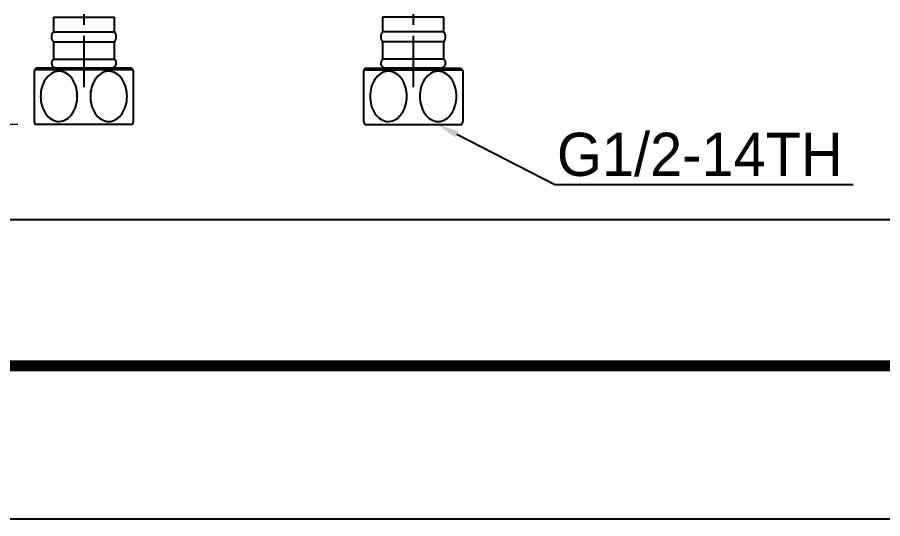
# Model space of a CAD drawing. Extents: x 0 to 1128, y 0 to 827.
# Drawn here: x 633.2 to 833.5, y 0 to 116.1 of the extents above; entities that cross this region are included whole.
import ezdxf
from ezdxf import colors
from ezdxf.entities.mleader import LeaderData, LeaderLine
from ezdxf.math import Vec2, Vec3

# ---------------------------------------------------------------- set-up
doc = ezdxf.new("R2010")
doc.units = 0
doc.header["$LTSCALE"] = 10
doc.header["$MEASUREMENT"] = 0
doc.header["$PDMODE"] = 3
doc.header["$PDSIZE"] = -10
doc.linetypes.add('CENTER', pattern=[2, 1.25, -0.25, 0.25, -0.25])
doc.layers.get('0').update_dxf_attribs({"linetype": 'CONTINUOUS'})
doc.layers.get('DEFPOINTS').update_dxf_attribs({"linetype": 'CONTINUOUS'})
doc.layers.add('1', color=7, linetype='CONTINUOUS')
doc.styles.add('Daelim Dimension', font='')
doc.styles.get('Daelim Dimension').set_extended_font_data('나눔고딕')
doc.dimstyles.new('DEFAULT', dxfattribs={"dimscale": 2, "dimtxt": 2, "dimasz": 2, "dimexe": 0, "dimexo": 2, "dimgap": 1, "dimtad": 1, "dimdec": 0, "dimzin": 9, "dimdsep": 46, "dimtxsty": 'Daelim Dimension', "dimcen": 0.5, "dimclrd": 5, "dimclre": 5, "dimclrt": 256, "dimadec": 1, "dimazin": 0, "dimtfac": 1, "dimtdec": 0, "dimtix": 1, "dimtmove": 0, "dimatfit": 3, "dimfxl": 1, "dimtolj": 1, "dimtzin": 1, "dimlwd": 9, "dimlwe": 9, "dimarcsym": 0})

# ---------------------------------------------------------------- blocks, each defined once
blk = doc.blocks.new('*D4')
at = {"color": 5, "lineweight": 9, "ltscale": 0.5, "transparency": 16777216}
for p, q in [((492.36, 285.38), (472.14, 285.38)), ((472.14, 281.38), (472.14, 95.29)), ((633.37, 91.29), (472.14, 91.29))]:
    blk.add_line(p, q, dxfattribs=at)
at = {"color": 5, "ltscale": 0.5, "transparency": 16777216}
for points in [[(471.48, 281.38), (472.81, 281.38), (472.14, 285.38)], [(471.48, 95.29), (472.81, 95.29), (472.14, 91.29)]]:
    blk.add_solid(points, dxfattribs=at)
at = {"layer": 'DEFPOINTS', "color": 0, "ltscale": 0.5, "transparency": 16777216}
for p in [(496.36, 285.38), (472.14, 91.29), (637.37, 91.29)]:
    blk.add_point(p, dxfattribs=at)
at = {"color": 7, "ltscale": 0.5, "transparency": 16777216, "insert": (464.69, 188.33), "char_height": 10, "attachment_point": 5, "rotation": 90, "style": 'Daelim Dimension'}
blk.add_mtext('\\A1;535', dxfattribs=at)

msp = doc.modelspace()

# ---------------------------------------------------------------- linework, layer by layer
at = {"color": 5}
msp.add_line((18.14, 69.28), (926.74, 69.28), dxfattribs=at)
at = {"ltscale": 0.5}
msp.add_lwpolyline([(0, 0), (1128.4, 0), (1128.4, 826.8), (0, 826.8)], close=True, dxfattribs=at)
at = {"color": 5, "linetype": 'ByBlock', "lineweight": 200, "const_width": 2.6}
msp.add_lwpolyline([(18.14, 35.4), (1110.14, 35.4), (1110.14, 807.6), (18.14, 807.6)], close=True, dxfattribs=at)
at = {"layer": '1', "color": 7, "linetype": 'Continuous'}
for p, q in [((641.57, 116.1), (641.57, 112.76)), ((641.57, 116.1), (655.7, 116.1)), ((655.7, 112.76), (655.7, 116.1)), ((717.76, 116.1), (717.76, 112.76)), ((731.89, 116.1), (717.76, 116.1)), ((731.89, 112.76), (731.89, 116.1)), ((641.57, 112.76), (655.7, 112.76)), ((731.89, 112.76), (717.76, 112.76)), ((641.57, 110.38), (641.57, 106.41)), ((641.57, 110.38), (655.7, 110.38)), ((655.7, 106.41), (655.7, 110.38)), ((717.76, 110.38), (717.76, 106.41)), ((731.89, 110.38), (717.76, 110.38)), ((731.89, 106.41), (731.89, 110.38)), ((641.57, 106.41), (655.7, 106.41)), ((731.89, 106.41), (717.76, 106.41)), ((648.62, 104.29), (637.71, 104.29)), ((642.14, 104.34), (655.14, 104.34)), ((659.52, 104.29), (648.62, 104.29)), ((713.94, 104.29), (724.85, 104.29)), ((731.33, 104.34), (718.33, 104.34)), ((724.85, 104.29), (735.75, 104.29)), ((659.99, 103.96), (637.24, 103.96)), ((713.47, 103.96), (736.22, 103.96)), ((648.62, 91.29), (637.37, 91.29)), ((659.87, 91.29), (648.62, 91.29)), ((713.6, 91.29), (724.85, 91.29)), ((724.85, 91.29), (736.1, 91.29))]:
    msp.add_line(p, q, dxfattribs=at)
for centre, radius, start, end in [((642.99, 111.57), 1.85, 139.994, 220.006), ((654.28, 111.57), 1.85, 319.994, 40.006), ((719.18, 111.57), 1.85, 139.994, 220.006), ((730.47, 111.57), 1.85, 319.994, 40.006), ((642.31, 105.5), 1.17, 129.0931, 261.5151), ((654.96, 105.5), 1.17, 278.4849, 50.9069), ((718.5, 105.5), 1.17, 129.0931, 261.5151), ((731.15, 105.5), 1.17, 278.4849, 50.9069), ((637.71, 103.79), 0.5, 90, 159.3657), ((659.52, 103.79), 0.5, 20.6343, 90), ((713.94, 103.79), 0.5, 90, 159.3657), ((735.75, 103.79), 0.5, 20.6343, 90), ((653.64, 97.79), 17.53, 159.3657, 160.6857), ((643.59, 97.79), 17.53, 19.3096, 20.6343), ((729.87, 97.79), 17.53, 159.3657, 160.6857), ((719.82, 97.79), 17.53, 19.3096, 20.6343), ((653.64, 97.79), 17.53, 199.4422, 201.7699), ((643.59, 97.79), 17.53, 338.2301, 340.5504), ((729.87, 97.79), 17.53, 199.4422, 201.7699), ((719.82, 97.79), 17.53, 338.2301, 340.5504)]:
    msp.add_arc(centre, radius, start, end, dxfattribs=at)
at = {"layer": '1', "color": 1, "linetype": 'CENTER'}
for points in [[(648.64, 131.84), (648.64, 126.84), (648.64, 99.91)], [(724.83, 131.84), (724.83, 126.84), (724.83, 99.91)]]:
    msp.add_open_spline(points, degree=1, knots=[0, 0, 0.156596, 1, 1], dxfattribs=at)
at = {"layer": '1', "color": 7, "linetype": 'Continuous'}
for points, knots in [([(637.12, 103.62), (637.12, 103.63), (637.12, 102.85), (637.12, 100.62), (637.12, 99.19), (637.12, 96.39), (637.12, 94.97), (637.12, 92.74), (637.12, 91.95), (637.12, 91.95)], [0, 0, 0, 0, 0.249926, 0.249926, 0.499951, 0.499951, 0.749975, 0.749975, 1, 1, 1, 1]), ([(639.06, 95.22), (638.59, 96.53), (638.5, 97.98), (639.06, 100.72), (639.71, 101.99), (641.72, 103.63), (643.05, 103.85), (645.32, 102.82), (646.2, 101.67), (647.14, 99.08), (647.23, 97.59), (646.68, 94.87), (646.02, 93.58), (644.03, 91.96), (642.68, 91.73), (640.4, 92.77), (639.53, 93.92), (639.06, 95.22)], [0, 0, 0, 0, 0.125, 0.125, 0.25, 0.25, 0.375, 0.375, 0.5, 0.5, 0.625, 0.625, 0.75, 0.75, 0.875, 0.875, 1, 1, 1, 1]), ([(658.17, 95.22), (657.7, 93.92), (656.85, 92.79), (654.59, 91.73), (653.25, 91.94), (651.23, 93.55), (650.57, 94.84), (650, 97.57), (650.1, 99.05), (651.01, 101.63), (651.88, 102.78), (654.12, 103.84), (655.49, 103.63), (657.49, 102.03), (658.16, 100.75), (658.73, 97.99), (658.64, 96.53), (658.17, 95.22)], [0, 0, 0, 0, 0.125, 0.125, 0.25, 0.25, 0.375, 0.375, 0.5, 0.5, 0.625, 0.625, 0.75, 0.75, 0.875, 0.875, 1, 1, 1, 1]), ([(660.12, 91.95), (660.12, 91.95), (660.12, 92.74), (660.12, 94.96), (660.12, 96.37), (660.12, 99.19), (660.12, 100.6), (660.12, 102.82), (660.12, 103.62), (660.12, 103.62), (660.12, 103.62), (660.12, 103.62)], [0, 0, 0, 0, 0.24996, 0.24996, 0.499921, 0.499921, 0.749881, 0.749881, 0.999842, 0.999842, 1, 1, 1, 1]), ([(713.35, 103.62), (713.35, 103.63), (713.35, 102.85), (713.35, 100.62), (713.35, 99.19), (713.35, 96.39), (713.35, 94.97), (713.35, 92.74), (713.35, 91.95), (713.35, 91.95)], [0, 0, 0, 0, 0.249926, 0.249926, 0.499951, 0.499951, 0.749975, 0.749975, 1, 1, 1, 1]), ([(715.29, 95.22), (714.82, 96.53), (714.73, 97.98), (715.29, 100.72), (715.94, 101.99), (717.94, 103.63), (719.28, 103.85), (721.55, 102.82), (722.43, 101.67), (723.36, 99.08), (723.46, 97.59), (722.91, 94.87), (722.24, 93.58), (720.26, 91.96), (718.91, 91.73), (716.63, 92.77), (715.76, 93.92), (715.29, 95.22)], [0, 0, 0, 0, 0.125, 0.125, 0.25, 0.25, 0.375, 0.375, 0.5, 0.5, 0.625, 0.625, 0.75, 0.75, 0.875, 0.875, 1, 1, 1, 1]), ([(734.4, 95.22), (733.93, 93.92), (733.07, 92.79), (730.82, 91.73), (729.48, 91.94), (727.46, 93.55), (726.8, 94.84), (726.23, 97.57), (726.32, 99.05), (727.24, 101.63), (728.11, 102.78), (730.35, 103.84), (731.72, 103.63), (733.72, 102.03), (734.39, 100.75), (734.96, 97.99), (734.87, 96.53), (734.4, 95.22)], [0, 0, 0, 0, 0.125, 0.125, 0.25, 0.25, 0.375, 0.375, 0.5, 0.5, 0.625, 0.625, 0.75, 0.75, 0.875, 0.875, 1, 1, 1, 1]), ([(736.35, 91.95), (736.35, 91.95), (736.35, 92.74), (736.35, 94.96), (736.35, 96.37), (736.35, 99.19), (736.35, 100.6), (736.35, 102.82), (736.35, 103.62), (736.35, 103.62), (736.35, 103.62), (736.35, 103.62)], [0, 0, 0, 0, 0.24996, 0.24996, 0.499921, 0.499921, 0.749881, 0.749881, 0.999842, 0.999842, 1, 1, 1, 1])]:
    msp.add_open_spline(points, degree=3, knots=knots, dxfattribs=at)

# ---------------------------------------------------------------- dimensions: what is measured, and where the dimension line sits
at = {"color": 5, "ltscale": 0.5}
dim = msp.add_linear_dim(base=(472.14, 91.29), p1=(496.36, 285.38), p2=(637.37, 91.29), angle=90, text='535', dimstyle='DEFAULT', override={"dimtxt": 5, "dimclrd": 5, "dimclre": 5, "dimclrt": 7}, dxfattribs=at)
dim.commit()
dim.dimension.update_dxf_attribs({"geometry": '*D4', "text_midpoint": (464.69, 188.33)})

# ---------------------------------------------------------------- leaders
at = {"ltscale": 0.5}
ml = msp.add_multileader_mtext('Standard', dxfattribs=at)
ml.set_content('G1/2-14TH', color=256, style='Daelim Dimension')
ml.set_leader_properties(color=5)
ml.build(insert=Vec2(0, 0))
ml.multileader.update_dxf_attribs({"text_left_attachment_type": 6, "text_right_attachment_type": 6, "dogleg_length": 0.36, "arrow_head_size": 5})
ctx = ml.context
ctx.base_point, ctx.char_height, ctx.arrow_head_size, ctx.landing_gap_size, ctx.plane_origin = Vec3(757.99, 77.36), 10, 5, 0.09, Vec3(730.47, 91.29)
ctx.left_attachment, ctx.right_attachment = 6, 6
notes = []
notes.append((ctx, [(0, (1, 1, 0), (757.63, 77.36), (1, 0), 0.36, [(0, [(730.47, 91.29)], 0, [])])]))
ctx.mtext.insert, ctx.mtext.flow_direction = Vec3(758.08, 89.36), 5
for ctx, leaders in notes:
    for number, flags, end, landing, length, lines in leaders:
        leader = LeaderData()
        leader.index, (leader.has_last_leader_line, leader.has_dogleg_vector, leader.attachment_direction) = number, flags
        leader.last_leader_point, leader.dogleg_vector, leader.dogleg_length = Vec3(end), Vec3(landing), length
        for number, points, colour, breaks in lines:
            line = LeaderLine()
            line.index, line.vertices, line.color, line.breaks = number, Vec3.list(points), colors.encode_raw_color(colour), breaks
            leader.lines.append(line)
        ctx.leaders.append(leader)

doc.saveas('drawing.dxf')
